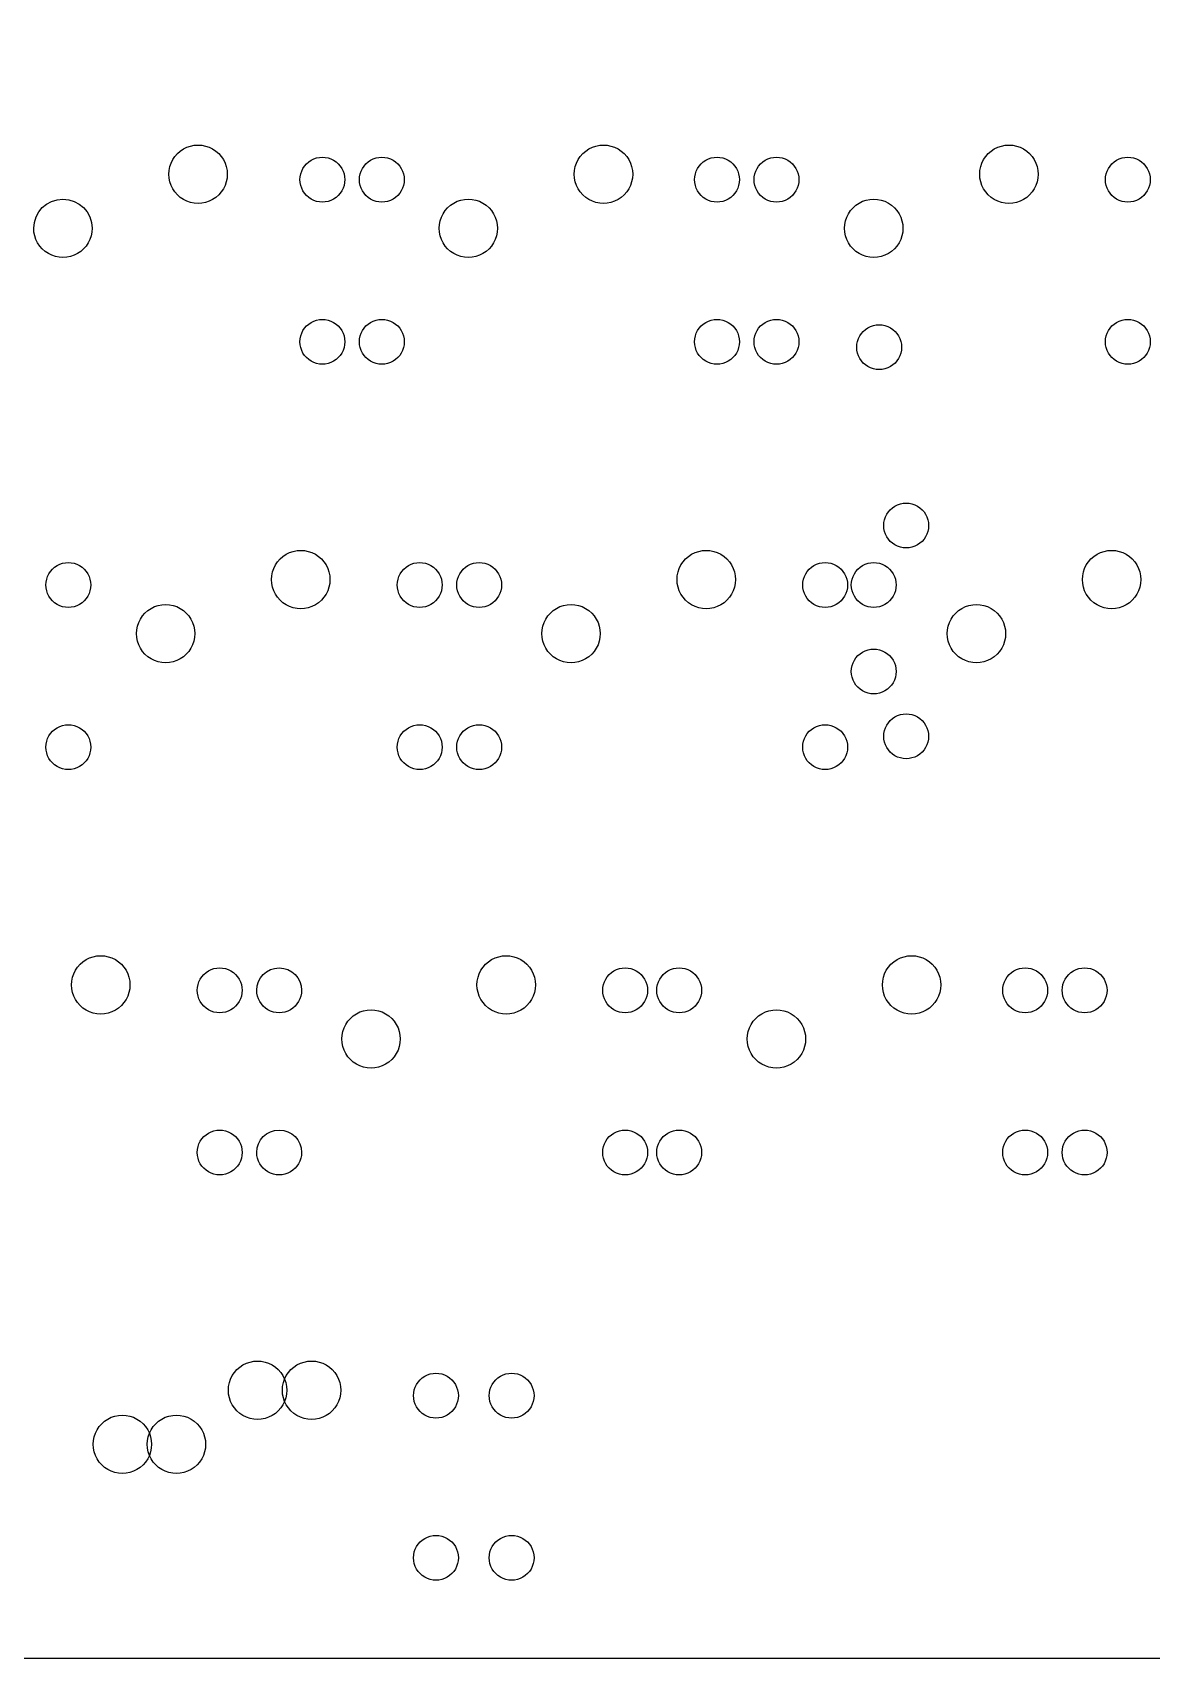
# Model space of a CAD drawing. Extents: x 2867 to 4104, y -2180 to -1756.
# Drawn here: x 3028.5 to 3177.6, y -2179.9 to -1963.3 of the extents above; entities that cross this region are included whole.
import ezdxf

# ---------------------------------------------------------------- set-up
doc = ezdxf.new("R2010")
doc.units = 0
doc.layers.get('0').update_dxf_attribs({"linetype": 'CONTINUOUS'})

msp = doc.modelspace()

# ---------------------------------------------------------------- linework, layer by layer
at = {"color": 7}
for points in [[(2867.184, -1755.8352), (4104.072, -1755.8352), (4104.072, -2179.9152), (2867.184, -2179.9152)], [(3054.456, -1982.1816)], [(3070.116, -1982.9016)], [(3078.036, -1982.9016)], [(3108.456, -1982.1816)], [(3122.676, -1982.9016)], [(3130.596, -1982.9016)], [(3162.456, -1982.1816)], [(3177.396, -1982.9016)], [(3036.456, -1989.3816)], [(3090.456, -1989.3816)], [(3144.456, -1989.3816)], [(3070.116, -2004.5016)], [(3078.036, -2004.5016)], [(3122.676, -2004.5016)], [(3130.596, -2004.5016)], [(3144.276, -2005.2216)], [(3177.396, -2004.5016)], [(3147.876, -2028.9816)], [(3068.136, -2036.1816)], [(3122.136, -2036.1816)], [(3176.136, -2036.1816)], [(3036.276, -2036.9016)], [(3083.076, -2036.9016)], [(3090.996, -2036.9016)], [(3137.076, -2036.9016)], [(3143.556, -2036.9016)], [(3050.136, -2043.3816)], [(3104.136, -2043.3816)], [(3158.136, -2043.3816)], [(3143.556, -2048.4216)], [(3147.876, -2057.0616)], [(3036.276, -2058.5016)], [(3083.076, -2058.5016)], [(3090.996, -2058.5016)], [(3137.076, -2058.5016)], [(3041.496, -2090.1816)], [(3095.496, -2090.1816)], [(3149.496, -2090.1816)], [(3056.436, -2090.9016)], [(3064.356, -2090.9016)], [(3110.436, -2090.9016)], [(3117.636, -2090.9016)], [(3163.716, -2090.9016)], [(3171.636, -2090.9016)], [(3077.496, -2097.3816)], [(3131.496, -2097.3816)], [(3056.436, -2112.5016)], [(3064.356, -2112.5016)], [(3110.436, -2112.5016)], [(3117.636, -2112.5016)], [(3163.716, -2112.5016)], [(3171.636, -2112.5016)], [(3062.376, -2144.1816)], [(3069.576, -2144.1816)], [(3085.236, -2144.9016)], [(3095.316, -2144.9016)], [(3044.376, -2151.3816)], [(3051.576, -2151.3816)], [(3085.236, -2166.5016)], [(3095.316, -2166.5016)]]:
    msp.add_lwpolyline(points, close=True, dxfattribs=at)
for points in [[(3046.68, -1982.1816), (3046.68, -1980.792551), (3047.421049, -1979.509018), (3048.624, -1978.814493)], [(3048.624, -1978.814493), (3049.826951, -1978.119969), (3051.309049, -1978.119969), (3052.512, -1978.814493)], [(3052.512, -1978.814493), (3053.714951, -1979.509018), (3054.456, -1980.792551), (3054.456, -1982.1816)], [(3065.634, -1980.313916), (3066.55849, -1979.780161), (3067.69751, -1979.780161), (3068.622, -1980.313916)], [(3073.554, -1980.313916), (3074.47849, -1979.780161), (3075.61751, -1979.780161), (3076.542, -1980.313916)], [(3100.68, -1982.1816), (3100.68, -1980.792551), (3101.421049, -1979.509018), (3102.624, -1978.814493)], [(3102.624, -1978.814493), (3103.826951, -1978.119969), (3105.309049, -1978.119969), (3106.512, -1978.814493)], [(3106.512, -1978.814493), (3107.714951, -1979.509018), (3108.456, -1980.792551), (3108.456, -1982.1816)], [(3118.194, -1980.313916), (3119.11849, -1979.780161), (3120.25751, -1979.780161), (3121.182, -1980.313916)], [(3126.114, -1980.313916), (3127.03849, -1979.780161), (3128.17751, -1979.780161), (3129.102, -1980.313916)], [(3154.68, -1982.1816), (3154.68, -1980.792551), (3155.421049, -1979.509018), (3156.624, -1978.814493)], [(3156.624, -1978.814493), (3157.826951, -1978.119969), (3159.309049, -1978.119969), (3160.512, -1978.814493)], [(3160.512, -1978.814493), (3161.714951, -1979.509018), (3162.456, -1980.792551), (3162.456, -1982.1816)], [(3172.914, -1980.313916), (3173.83849, -1979.780161), (3174.97751, -1979.780161), (3175.902, -1980.313916)], [(3064.14, -1982.9016), (3064.14, -1981.83409), (3064.70951, -1980.847671), (3065.634, -1980.313916)], [(3068.622, -1980.313916), (3069.54649, -1980.847671), (3070.116, -1981.83409), (3070.116, -1982.9016)], [(3072.06, -1982.9016), (3072.06, -1981.83409), (3072.62951, -1980.847671), (3073.554, -1980.313916)], [(3076.542, -1980.313916), (3077.46649, -1980.847671), (3078.036, -1981.83409), (3078.036, -1982.9016)], [(3116.7, -1982.9016), (3116.7, -1981.83409), (3117.26951, -1980.847671), (3118.194, -1980.313916)], [(3121.182, -1980.313916), (3122.10649, -1980.847671), (3122.676, -1981.83409), (3122.676, -1982.9016)], [(3124.62, -1982.9016), (3124.62, -1981.83409), (3125.18951, -1980.847671), (3126.114, -1980.313916)], [(3129.102, -1980.313916), (3130.02649, -1980.847671), (3130.596, -1981.83409), (3130.596, -1982.9016)], [(3171.42, -1982.9016), (3171.42, -1981.83409), (3171.98951, -1980.847671), (3172.914, -1980.313916)], [(3175.902, -1980.313916), (3176.82649, -1980.847671), (3177.396, -1981.83409), (3177.396, -1982.9016)], [(3048.624, -1985.548707), (3047.421049, -1984.854182), (3046.68, -1983.570649), (3046.68, -1982.1816)], [(3054.456, -1982.1816), (3054.456, -1983.570649), (3053.714951, -1984.854182), (3052.512, -1985.548707)], [(3065.634, -1985.489284), (3064.70951, -1984.955529), (3064.14, -1983.96911), (3064.14, -1982.9016)], [(3070.116, -1982.9016), (3070.116, -1983.96911), (3069.54649, -1984.955529), (3068.622, -1985.489284)], [(3073.554, -1985.489284), (3072.62951, -1984.955529), (3072.06, -1983.96911), (3072.06, -1982.9016)], [(3078.036, -1982.9016), (3078.036, -1983.96911), (3077.46649, -1984.955529), (3076.542, -1985.489284)], [(3102.624, -1985.548707), (3101.421049, -1984.854182), (3100.68, -1983.570649), (3100.68, -1982.1816)], [(3108.456, -1982.1816), (3108.456, -1983.570649), (3107.714951, -1984.854182), (3106.512, -1985.548707)], [(3118.194, -1985.489284), (3117.26951, -1984.955529), (3116.7, -1983.96911), (3116.7, -1982.9016)], [(3122.676, -1982.9016), (3122.676, -1983.96911), (3122.10649, -1984.955529), (3121.182, -1985.489284)], [(3126.114, -1985.489284), (3125.18951, -1984.955529), (3124.62, -1983.96911), (3124.62, -1982.9016)], [(3130.596, -1982.9016), (3130.596, -1983.96911), (3130.02649, -1984.955529), (3129.102, -1985.489284)], [(3156.624, -1985.548707), (3155.421049, -1984.854182), (3154.68, -1983.570649), (3154.68, -1982.1816)], [(3162.456, -1982.1816), (3162.456, -1983.570649), (3161.714951, -1984.854182), (3160.512, -1985.548707)], [(3172.914, -1985.489284), (3171.98951, -1984.955529), (3171.42, -1983.96911), (3171.42, -1982.9016)], [(3177.396, -1982.9016), (3177.396, -1983.96911), (3176.82649, -1984.955529), (3175.902, -1985.489284)], [(3028.68, -1989.3816), (3028.680001, -1987.234317), (3030.420717, -1985.493601), (3032.568, -1985.493601)], [(3032.568, -1985.493601), (3034.715283, -1985.493601), (3036.455999, -1987.234317), (3036.456, -1989.3816)], [(3052.512, -1985.548707), (3051.309049, -1986.243231), (3049.826951, -1986.243231), (3048.624, -1985.548707)], [(3068.622, -1985.489284), (3067.69751, -1986.023039), (3066.55849, -1986.023039), (3065.634, -1985.489284)], [(3076.542, -1985.489284), (3075.61751, -1986.023039), (3074.47849, -1986.023039), (3073.554, -1985.489284)], [(3082.68, -1989.3816), (3082.68, -1987.992551), (3083.421049, -1986.709018), (3084.624, -1986.014493)], [(3084.624, -1986.014493), (3085.826951, -1985.319969), (3087.309049, -1985.319969), (3088.512, -1986.014493)], [(3088.512, -1986.014493), (3089.714951, -1986.709018), (3090.456, -1987.992551), (3090.456, -1989.3816)], [(3106.512, -1985.548707), (3105.309049, -1986.243231), (3103.826951, -1986.243231), (3102.624, -1985.548707)], [(3121.182, -1985.489284), (3120.25751, -1986.023039), (3119.11849, -1986.023039), (3118.194, -1985.489284)], [(3129.102, -1985.489284), (3128.17751, -1986.023039), (3127.03849, -1986.023039), (3126.114, -1985.489284)], [(3136.68, -1989.3816), (3136.68, -1987.992551), (3137.421049, -1986.709018), (3138.624, -1986.014493)], [(3138.624, -1986.014493), (3139.826951, -1985.319969), (3141.309049, -1985.319969), (3142.512, -1986.014493)], [(3142.512, -1986.014493), (3143.714951, -1986.709018), (3144.456, -1987.992551), (3144.456, -1989.3816)], [(3160.512, -1985.548707), (3159.309049, -1986.243231), (3157.826951, -1986.243231), (3156.624, -1985.548707)], [(3175.902, -1985.489284), (3174.97751, -1986.023039), (3173.83849, -1986.023039), (3172.914, -1985.489284)], [(3030.624, -1992.748707), (3029.421049, -1992.054182), (3028.68, -1990.770649), (3028.68, -1989.3816)], [(3036.456, -1989.3816), (3036.456, -1990.770649), (3035.714951, -1992.054182), (3034.512, -1992.748707)], [(3084.624, -1992.748707), (3083.421049, -1992.054182), (3082.68, -1990.770649), (3082.68, -1989.3816)], [(3090.456, -1989.3816), (3090.456, -1990.770649), (3089.714951, -1992.054182), (3088.512, -1992.748707)], [(3138.624, -1992.748707), (3137.421049, -1992.054182), (3136.68, -1990.770649), (3136.68, -1989.3816)], [(3144.456, -1989.3816), (3144.456, -1990.770649), (3143.714951, -1992.054182), (3142.512, -1992.748707)], [(3034.512, -1992.748707), (3033.309049, -1993.443231), (3031.826951, -1993.443231), (3030.624, -1992.748707)], [(3088.512, -1992.748707), (3087.309049, -1993.443231), (3085.826951, -1993.443231), (3084.624, -1992.748707)], [(3142.512, -1992.748707), (3141.309049, -1993.443231), (3139.826951, -1993.443231), (3138.624, -1992.748707)], [(3065.634, -2001.913916), (3066.55849, -2001.380161), (3067.69751, -2001.380161), (3068.622, -2001.913916)], [(3073.554, -2001.913916), (3074.47849, -2001.380161), (3075.61751, -2001.380161), (3076.542, -2001.913916)], [(3118.194, -2001.913916), (3119.11849, -2001.380161), (3120.25751, -2001.380161), (3121.182, -2001.913916)], [(3126.114, -2001.913916), (3127.03849, -2001.380161), (3128.17751, -2001.380161), (3129.102, -2001.913916)], [(3172.914, -2001.913916), (3173.83849, -2001.380161), (3174.97751, -2001.380161), (3175.902, -2001.913916)], [(3064.14, -2004.5016), (3064.14, -2003.43409), (3064.70951, -2002.447671), (3065.634, -2001.913916)], [(3068.622, -2001.913916), (3069.54649, -2002.447671), (3070.116, -2003.43409), (3070.116, -2004.5016)], [(3072.06, -2004.5016), (3072.06, -2003.43409), (3072.62951, -2002.447671), (3073.554, -2001.913916)], [(3076.542, -2001.913916), (3077.46649, -2002.447671), (3078.036, -2003.43409), (3078.036, -2004.5016)], [(3116.7, -2004.5016), (3116.7, -2003.43409), (3117.26951, -2002.447671), (3118.194, -2001.913916)], [(3121.182, -2001.913916), (3122.10649, -2002.447671), (3122.676, -2003.43409), (3122.676, -2004.5016)], [(3124.62, -2004.5016), (3124.62, -2003.43409), (3125.18951, -2002.447671), (3126.114, -2001.913916)], [(3129.102, -2001.913916), (3130.02649, -2002.447671), (3130.596, -2003.43409), (3130.596, -2004.5016)], [(3138.3, -2005.2216), (3138.3, -2004.15409), (3138.86951, -2003.167671), (3139.794, -2002.633916)], [(3139.794, -2002.633916), (3140.71849, -2002.100161), (3141.85751, -2002.100161), (3142.782, -2002.633916)], [(3142.782, -2002.633916), (3143.70649, -2003.167671), (3144.276, -2004.15409), (3144.276, -2005.2216)], [(3171.42, -2004.5016), (3171.42, -2003.43409), (3171.98951, -2002.447671), (3172.914, -2001.913916)], [(3175.902, -2001.913916), (3176.82649, -2002.447671), (3177.396, -2003.43409), (3177.396, -2004.5016)], [(3065.634, -2007.089284), (3064.70951, -2006.555529), (3064.14, -2005.56911), (3064.14, -2004.5016)], [(3070.116, -2004.5016), (3070.116, -2005.56911), (3069.54649, -2006.555529), (3068.622, -2007.089284)], [(3073.554, -2007.089284), (3072.62951, -2006.555529), (3072.06, -2005.56911), (3072.06, -2004.5016)], [(3078.036, -2004.5016), (3078.036, -2005.56911), (3077.46649, -2006.555529), (3076.542, -2007.089284)], [(3118.194, -2007.089284), (3117.26951, -2006.555529), (3116.7, -2005.56911), (3116.7, -2004.5016)], [(3122.676, -2004.5016), (3122.676, -2005.56911), (3122.10649, -2006.555529), (3121.182, -2007.089284)], [(3126.114, -2007.089284), (3125.18951, -2006.555529), (3124.62, -2005.56911), (3124.62, -2004.5016)], [(3130.596, -2004.5016), (3130.596, -2005.56911), (3130.02649, -2006.555529), (3129.102, -2007.089284)], [(3139.794, -2007.809284), (3138.86951, -2007.275529), (3138.3, -2006.28911), (3138.3, -2005.2216)], [(3144.276, -2005.2216), (3144.276, -2006.28911), (3143.70649, -2007.275529), (3142.782, -2007.809284)], [(3172.914, -2007.089284), (3171.98951, -2006.555529), (3171.42, -2005.56911), (3171.42, -2004.5016)], [(3177.396, -2004.5016), (3177.396, -2005.56911), (3176.82649, -2006.555529), (3175.902, -2007.089284)], [(3068.622, -2007.089284), (3067.69751, -2007.623039), (3066.55849, -2007.623039), (3065.634, -2007.089284)], [(3076.542, -2007.089284), (3075.61751, -2007.623039), (3074.47849, -2007.623039), (3073.554, -2007.089284)], [(3121.182, -2007.089284), (3120.25751, -2007.623039), (3119.11849, -2007.623039), (3118.194, -2007.089284)], [(3129.102, -2007.089284), (3128.17751, -2007.623039), (3127.03849, -2007.623039), (3126.114, -2007.089284)], [(3142.782, -2007.809284), (3141.85751, -2008.343039), (3140.71849, -2008.343039), (3139.794, -2007.809284)], [(3175.902, -2007.089284), (3174.97751, -2007.623039), (3173.83849, -2007.623039), (3172.914, -2007.089284)], [(3141.9, -2028.9816), (3141.9, -2027.91409), (3142.46951, -2026.927671), (3143.394, -2026.393916)], [(3143.394, -2026.393916), (3144.31849, -2025.860161), (3145.45751, -2025.860161), (3146.382, -2026.393916)], [(3146.382, -2026.393916), (3147.30649, -2026.927671), (3147.876, -2027.91409), (3147.876, -2028.9816)], [(3143.394, -2031.569284), (3142.46951, -2031.035529), (3141.9, -2030.04911), (3141.9, -2028.9816)], [(3147.876, -2028.9816), (3147.876, -2030.04911), (3147.30649, -2031.035529), (3146.382, -2031.569284)], [(3146.382, -2031.569284), (3145.45751, -2032.103039), (3144.31849, -2032.103039), (3143.394, -2031.569284)], [(3031.794, -2034.313916), (3032.71849, -2033.780161), (3033.85751, -2033.780161), (3034.782, -2034.313916)], [(3060.36, -2036.1816), (3060.36, -2034.792551), (3061.101049, -2033.509018), (3062.304, -2032.814493)], [(3062.304, -2032.814493), (3063.506951, -2032.119969), (3064.989049, -2032.119969), (3066.192, -2032.814493)], [(3066.192, -2032.814493), (3067.394951, -2033.509018), (3068.136, -2034.792551), (3068.136, -2036.1816)], [(3078.594, -2034.313916), (3079.51849, -2033.780161), (3080.65751, -2033.780161), (3081.582, -2034.313916)], [(3086.514, -2034.313916), (3087.43849, -2033.780161), (3088.57751, -2033.780161), (3089.502, -2034.313916)], [(3114.36, -2036.1816), (3114.36, -2034.792551), (3115.101049, -2033.509018), (3116.304, -2032.814493)], [(3116.304, -2032.814493), (3117.506951, -2032.119969), (3118.989049, -2032.119969), (3120.192, -2032.814493)], [(3120.192, -2032.814493), (3121.394951, -2033.509018), (3122.136, -2034.792551), (3122.136, -2036.1816)], [(3132.594, -2034.313916), (3133.51849, -2033.780161), (3134.65751, -2033.780161), (3135.582, -2034.313916)], [(3139.074, -2034.313916), (3139.99849, -2033.780161), (3141.13751, -2033.780161), (3142.062, -2034.313916)], [(3168.36, -2036.1816), (3168.36, -2034.792551), (3169.101049, -2033.509018), (3170.304, -2032.814493)], [(3170.304, -2032.814493), (3171.506951, -2032.119969), (3172.989049, -2032.119969), (3174.192, -2032.814493)], [(3174.192, -2032.814493), (3175.394951, -2033.509018), (3176.136, -2034.792551), (3176.136, -2036.1816)], [(3030.3, -2036.9016), (3030.3, -2035.83409), (3030.86951, -2034.847671), (3031.794, -2034.313916)], [(3034.782, -2034.313916), (3035.70649, -2034.847671), (3036.276, -2035.83409), (3036.276, -2036.9016)], [(3062.304, -2039.548707), (3061.101049, -2038.854182), (3060.36, -2037.570649), (3060.36, -2036.1816)], [(3068.136, -2036.1816), (3068.136, -2037.570649), (3067.394951, -2038.854182), (3066.192, -2039.548707)], [(3077.1, -2036.9016), (3077.1, -2035.83409), (3077.66951, -2034.847671), (3078.594, -2034.313916)], [(3081.582, -2034.313916), (3082.50649, -2034.847671), (3083.076, -2035.83409), (3083.076, -2036.9016)], [(3085.02, -2036.9016), (3085.02, -2035.83409), (3085.58951, -2034.847671), (3086.514, -2034.313916)], [(3089.502, -2034.313916), (3090.42649, -2034.847671), (3090.996, -2035.83409), (3090.996, -2036.9016)], [(3116.304, -2039.548707), (3115.101049, -2038.854182), (3114.36, -2037.570649), (3114.36, -2036.1816)], [(3122.136, -2036.1816), (3122.136, -2037.570649), (3121.394951, -2038.854182), (3120.192, -2039.548707)], [(3131.1, -2036.9016), (3131.1, -2035.83409), (3131.66951, -2034.847671), (3132.594, -2034.313916)], [(3135.582, -2034.313916), (3136.50649, -2034.847671), (3137.076, -2035.83409), (3137.076, -2036.9016)], [(3137.58, -2036.9016), (3137.58, -2035.83409), (3138.14951, -2034.847671), (3139.074, -2034.313916)], [(3142.062, -2034.313916), (3142.98649, -2034.847671), (3143.556, -2035.83409), (3143.556, -2036.9016)], [(3170.304, -2039.548707), (3169.101049, -2038.854182), (3168.36, -2037.570649), (3168.36, -2036.1816)], [(3176.136, -2036.1816), (3176.136, -2037.570649), (3175.394951, -2038.854182), (3174.192, -2039.548707)], [(3031.794, -2039.489284), (3030.86951, -2038.955529), (3030.3, -2037.96911), (3030.3, -2036.9016)], [(3036.276, -2036.9016), (3036.276, -2037.96911), (3035.70649, -2038.955529), (3034.782, -2039.489284)], [(3078.594, -2039.489284), (3077.66951, -2038.955529), (3077.1, -2037.96911), (3077.1, -2036.9016)], [(3083.076, -2036.9016), (3083.076, -2037.96911), (3082.50649, -2038.955529), (3081.582, -2039.489284)], [(3086.514, -2039.489284), (3085.58951, -2038.955529), (3085.02, -2037.96911), (3085.02, -2036.9016)], [(3090.996, -2036.9016), (3090.996, -2037.96911), (3090.42649, -2038.955529), (3089.502, -2039.489284)], [(3132.594, -2039.489284), (3131.66951, -2038.955529), (3131.1, -2037.96911), (3131.1, -2036.9016)], [(3137.076, -2036.9016), (3137.076, -2037.96911), (3136.50649, -2038.955529), (3135.582, -2039.489284)], [(3139.074, -2039.489284), (3138.14951, -2038.955529), (3137.58, -2037.96911), (3137.58, -2036.9016)], [(3143.556, -2036.9016), (3143.556, -2037.96911), (3142.98649, -2038.955529), (3142.062, -2039.489284)], [(3034.782, -2039.489284), (3033.85751, -2040.023039), (3032.71849, -2040.023039), (3031.794, -2039.489284)], [(3042.36, -2043.3816), (3042.36, -2041.992551), (3043.101049, -2040.709018), (3044.304, -2040.014493)], [(3044.304, -2040.014493), (3045.506951, -2039.319969), (3046.989049, -2039.319969), (3048.192, -2040.014493)], [(3048.192, -2040.014493), (3049.394951, -2040.709018), (3050.136, -2041.992551), (3050.136, -2043.3816)], [(3066.192, -2039.548707), (3064.989049, -2040.243231), (3063.506951, -2040.243231), (3062.304, -2039.548707)], [(3081.582, -2039.489284), (3080.65751, -2040.023039), (3079.51849, -2040.023039), (3078.594, -2039.489284)], [(3089.502, -2039.489284), (3088.57751, -2040.023039), (3087.43849, -2040.023039), (3086.514, -2039.489284)], [(3096.36, -2043.3816), (3096.36, -2041.992551), (3097.101049, -2040.709018), (3098.304, -2040.014493)], [(3098.304, -2040.014493), (3099.506951, -2039.319969), (3100.989049, -2039.319969), (3102.192, -2040.014493)], [(3102.192, -2040.014493), (3103.394951, -2040.709018), (3104.136, -2041.992551), (3104.136, -2043.3816)], [(3120.192, -2039.548707), (3118.989049, -2040.243231), (3117.506951, -2040.243231), (3116.304, -2039.548707)], [(3135.582, -2039.489284), (3134.65751, -2040.023039), (3133.51849, -2040.023039), (3132.594, -2039.489284)], [(3142.062, -2039.489284), (3141.13751, -2040.023039), (3139.99849, -2040.023039), (3139.074, -2039.489284)], [(3150.36, -2043.3816), (3150.36, -2041.992551), (3151.101049, -2040.709018), (3152.304, -2040.014493)], [(3152.304, -2040.014493), (3153.506951, -2039.319969), (3154.989049, -2039.319969), (3156.192, -2040.014493)], [(3156.192, -2040.014493), (3157.394951, -2040.709018), (3158.136, -2041.992551), (3158.136, -2043.3816)], [(3174.192, -2039.548707), (3172.989049, -2040.243231), (3171.506951, -2040.243231), (3170.304, -2039.548707)], [(3044.304, -2046.748707), (3043.101049, -2046.054182), (3042.36, -2044.770649), (3042.36, -2043.3816)], [(3050.136, -2043.3816), (3050.136, -2044.770649), (3049.394951, -2046.054182), (3048.192, -2046.748707)], [(3098.304, -2046.748707), (3097.101049, -2046.054182), (3096.36, -2044.770649), (3096.36, -2043.3816)], [(3104.136, -2043.3816), (3104.136, -2044.770649), (3103.394951, -2046.054182), (3102.192, -2046.748707)], [(3152.304, -2046.748707), (3151.101049, -2046.054182), (3150.36, -2044.770649), (3150.36, -2043.3816)], [(3158.136, -2043.3816), (3158.136, -2044.770649), (3157.394951, -2046.054182), (3156.192, -2046.748707)], [(3048.192, -2046.748707), (3046.989049, -2047.443231), (3045.506951, -2047.443231), (3044.304, -2046.748707)], [(3102.192, -2046.748707), (3100.989049, -2047.443231), (3099.506951, -2047.443231), (3098.304, -2046.748707)], [(3137.58, -2048.4216), (3137.58, -2047.35409), (3138.14951, -2046.367671), (3139.074, -2045.833916)], [(3139.074, -2045.833916), (3139.99849, -2045.300161), (3141.13751, -2045.300161), (3142.062, -2045.833916)], [(3142.062, -2045.833916), (3142.98649, -2046.367671), (3143.556, -2047.35409), (3143.556, -2048.4216)], [(3156.192, -2046.748707), (3154.989049, -2047.443231), (3153.506951, -2047.443231), (3152.304, -2046.748707)], [(3139.074, -2051.009284), (3138.14951, -2050.475529), (3137.58, -2049.48911), (3137.58, -2048.4216)], [(3143.556, -2048.4216), (3143.556, -2049.48911), (3142.98649, -2050.475529), (3142.062, -2051.009284)], [(3142.062, -2051.009284), (3141.13751, -2051.543039), (3139.99849, -2051.543039), (3139.074, -2051.009284)], [(3031.794, -2055.913916), (3032.71849, -2055.380161), (3033.85751, -2055.380161), (3034.782, -2055.913916)], [(3078.594, -2055.913916), (3079.51849, -2055.380161), (3080.65751, -2055.380161), (3081.582, -2055.913916)], [(3086.514, -2055.913916), (3087.43849, -2055.380161), (3088.57751, -2055.380161), (3089.502, -2055.913916)], [(3132.594, -2055.913916), (3133.51849, -2055.380161), (3134.65751, -2055.380161), (3135.582, -2055.913916)], [(3141.9, -2057.0616), (3141.9, -2055.99409), (3142.46951, -2055.007671), (3143.394, -2054.473916)], [(3143.394, -2054.473916), (3144.31849, -2053.940161), (3145.45751, -2053.940161), (3146.382, -2054.473916)], [(3146.382, -2054.473916), (3147.30649, -2055.007671), (3147.876, -2055.99409), (3147.876, -2057.0616)], [(3030.3, -2058.5016), (3030.3, -2057.43409), (3030.86951, -2056.447671), (3031.794, -2055.913916)], [(3034.782, -2055.913916), (3035.70649, -2056.447671), (3036.276, -2057.43409), (3036.276, -2058.5016)], [(3077.1, -2058.5016), (3077.1, -2057.43409), (3077.66951, -2056.447671), (3078.594, -2055.913916)], [(3081.582, -2055.913916), (3082.50649, -2056.447671), (3083.076, -2057.43409), (3083.076, -2058.5016)], [(3085.02, -2058.5016), (3085.02, -2057.43409), (3085.58951, -2056.447671), (3086.514, -2055.913916)], [(3089.502, -2055.913916), (3090.42649, -2056.447671), (3090.996, -2057.43409), (3090.996, -2058.5016)], [(3131.1, -2058.5016), (3131.1, -2057.43409), (3131.66951, -2056.447671), (3132.594, -2055.913916)], [(3135.582, -2055.913916), (3136.50649, -2056.447671), (3137.076, -2057.43409), (3137.076, -2058.5016)], [(3143.394, -2059.649284), (3142.46951, -2059.115529), (3141.9, -2058.12911), (3141.9, -2057.0616)], [(3147.876, -2057.0616), (3147.876, -2058.12911), (3147.30649, -2059.115529), (3146.382, -2059.649284)], [(3031.794, -2061.089284), (3030.86951, -2060.555529), (3030.3, -2059.56911), (3030.3, -2058.5016)], [(3036.276, -2058.5016), (3036.276, -2059.56911), (3035.70649, -2060.555529), (3034.782, -2061.089284)], [(3078.594, -2061.089284), (3077.66951, -2060.555529), (3077.1, -2059.56911), (3077.1, -2058.5016)], [(3083.076, -2058.5016), (3083.076, -2059.56911), (3082.50649, -2060.555529), (3081.582, -2061.089284)], [(3086.514, -2061.089284), (3085.58951, -2060.555529), (3085.02, -2059.56911), (3085.02, -2058.5016)], [(3090.996, -2058.5016), (3090.996, -2059.56911), (3090.42649, -2060.555529), (3089.502, -2061.089284)], [(3132.594, -2061.089284), (3131.66951, -2060.555529), (3131.1, -2059.56911), (3131.1, -2058.5016)], [(3137.076, -2058.5016), (3137.076, -2059.56911), (3136.50649, -2060.555529), (3135.582, -2061.089284)], [(3146.382, -2059.649284), (3145.45751, -2060.183039), (3144.31849, -2060.183039), (3143.394, -2059.649284)], [(3034.782, -2061.089284), (3033.85751, -2061.623039), (3032.71849, -2061.623039), (3031.794, -2061.089284)], [(3081.582, -2061.089284), (3080.65751, -2061.623039), (3079.51849, -2061.623039), (3078.594, -2061.089284)], [(3089.502, -2061.089284), (3088.57751, -2061.623039), (3087.43849, -2061.623039), (3086.514, -2061.089284)], [(3135.582, -2061.089284), (3134.65751, -2061.623039), (3133.51849, -2061.623039), (3132.594, -2061.089284)], [(3033.72, -2090.1816), (3033.72, -2088.792551), (3034.461049, -2087.509018), (3035.664, -2086.814493)], [(3035.664, -2086.814493), (3036.866951, -2086.119969), (3038.349049, -2086.119969), (3039.552, -2086.814493)], [(3039.552, -2086.814493), (3040.754951, -2087.509018), (3041.496, -2088.792551), (3041.496, -2090.1816)], [(3051.954, -2088.313916), (3052.87849, -2087.780161), (3054.01751, -2087.780161), (3054.942, -2088.313916)], [(3058.38, -2090.9016), (3058.380001, -2089.251374), (3059.717774, -2087.913601), (3061.368, -2087.913601)], [(3061.368, -2087.913601), (3063.018226, -2087.913601), (3064.356, -2089.251374), (3064.356, -2090.9016)], [(3087.72, -2090.1816), (3087.72, -2088.792551), (3088.461049, -2087.509018), (3089.664, -2086.814493)], [(3089.664, -2086.814493), (3090.866951, -2086.119969), (3092.349049, -2086.119969), (3093.552, -2086.814493)], [(3093.552, -2086.814493), (3094.754951, -2087.509018), (3095.496, -2088.792551), (3095.496, -2090.1816)], [(3105.954, -2088.313916), (3106.87849, -2087.780161), (3108.01751, -2087.780161), (3108.942, -2088.313916)], [(3113.154, -2088.313916), (3114.07849, -2087.780161), (3115.21751, -2087.780161), (3116.142, -2088.313916)], [(3141.72, -2090.1816), (3141.72, -2088.792551), (3142.461049, -2087.509018), (3143.664, -2086.814493)], [(3143.664, -2086.814493), (3144.866951, -2086.119969), (3146.349049, -2086.119969), (3147.552, -2086.814493)], [(3147.552, -2086.814493), (3148.754951, -2087.509018), (3149.496, -2088.792551), (3149.496, -2090.1816)], [(3159.234, -2088.313916), (3160.15849, -2087.780161), (3161.29751, -2087.780161), (3162.222, -2088.313916)], [(3167.154, -2088.313916), (3168.07849, -2087.780161), (3169.21751, -2087.780161), (3170.142, -2088.313916)], [(3035.664, -2093.548707), (3034.461049, -2092.854182), (3033.72, -2091.570649), (3033.72, -2090.1816)], [(3041.496, -2090.1816), (3041.496, -2091.570649), (3040.754951, -2092.854182), (3039.552, -2093.548707)], [(3050.46, -2090.9016), (3050.46, -2089.83409), (3051.02951, -2088.847671), (3051.954, -2088.313916)], [(3054.942, -2088.313916), (3055.86649, -2088.847671), (3056.436, -2089.83409), (3056.436, -2090.9016)], [(3089.664, -2093.548707), (3088.461049, -2092.854182), (3087.72, -2091.570649), (3087.72, -2090.1816)], [(3095.496, -2090.1816), (3095.496, -2091.570649), (3094.754951, -2092.854182), (3093.552, -2093.548707)], [(3104.46, -2090.9016), (3104.46, -2089.83409), (3105.02951, -2088.847671), (3105.954, -2088.313916)], [(3108.942, -2088.313916), (3109.86649, -2088.847671), (3110.436, -2089.83409), (3110.436, -2090.9016)], [(3111.66, -2090.9016), (3111.66, -2089.83409), (3112.22951, -2088.847671), (3113.154, -2088.313916)], [(3116.142, -2088.313916), (3117.06649, -2088.847671), (3117.636, -2089.83409), (3117.636, -2090.9016)], [(3143.664, -2093.548707), (3142.461049, -2092.854182), (3141.72, -2091.570649), (3141.72, -2090.1816)], [(3149.496, -2090.1816), (3149.496, -2091.570649), (3148.754951, -2092.854182), (3147.552, -2093.548707)], [(3157.74, -2090.9016), (3157.74, -2089.83409), (3158.30951, -2088.847671), (3159.234, -2088.313916)], [(3162.222, -2088.313916), (3163.14649, -2088.847671), (3163.716, -2089.83409), (3163.716, -2090.9016)], [(3165.66, -2090.9016), (3165.66, -2089.83409), (3166.22951, -2088.847671), (3167.154, -2088.313916)], [(3170.142, -2088.313916), (3171.06649, -2088.847671), (3171.636, -2089.83409), (3171.636, -2090.9016)], [(3051.954, -2093.489284), (3051.02951, -2092.955529), (3050.46, -2091.96911), (3050.46, -2090.9016)], [(3056.436, -2090.9016), (3056.436, -2091.96911), (3055.86649, -2092.955529), (3054.942, -2093.489284)], [(3059.874, -2093.489284), (3058.94951, -2092.955529), (3058.38, -2091.96911), (3058.38, -2090.9016)], [(3064.356, -2090.9016), (3064.356, -2091.96911), (3063.78649, -2092.955529), (3062.862, -2093.489284)], [(3105.954, -2093.489284), (3105.02951, -2092.955529), (3104.46, -2091.96911), (3104.46, -2090.9016)], [(3110.436, -2090.9016), (3110.436, -2091.96911), (3109.86649, -2092.955529), (3108.942, -2093.489284)], [(3113.154, -2093.489284), (3112.22951, -2092.955529), (3111.66, -2091.96911), (3111.66, -2090.9016)], [(3117.636, -2090.9016), (3117.636, -2091.96911), (3117.06649, -2092.955529), (3116.142, -2093.489284)], [(3159.234, -2093.489284), (3158.30951, -2092.955529), (3157.74, -2091.96911), (3157.74, -2090.9016)], [(3163.716, -2090.9016), (3163.716, -2091.96911), (3163.14649, -2092.955529), (3162.222, -2093.489284)], [(3167.154, -2093.489284), (3166.22951, -2092.955529), (3165.66, -2091.96911), (3165.66, -2090.9016)], [(3171.636, -2090.9016), (3171.636, -2091.96911), (3171.06649, -2092.955529), (3170.142, -2093.489284)], [(3039.552, -2093.548707), (3038.349049, -2094.243231), (3036.866951, -2094.243231), (3035.664, -2093.548707)], [(3054.942, -2093.489284), (3054.01751, -2094.023039), (3052.87849, -2094.023039), (3051.954, -2093.489284)], [(3062.862, -2093.489284), (3061.93751, -2094.023039), (3060.79849, -2094.023039), (3059.874, -2093.489284)], [(3069.72, -2097.3816), (3069.72, -2095.992551), (3070.461049, -2094.709018), (3071.664, -2094.014493)], [(3071.664, -2094.014493), (3072.866951, -2093.319969), (3074.349049, -2093.319969), (3075.552, -2094.014493)], [(3075.552, -2094.014493), (3076.754951, -2094.709018), (3077.496, -2095.992551), (3077.496, -2097.3816)], [(3093.552, -2093.548707), (3092.349049, -2094.243231), (3090.866951, -2094.243231), (3089.664, -2093.548707)], [(3108.942, -2093.489284), (3108.01751, -2094.023039), (3106.87849, -2094.023039), (3105.954, -2093.489284)], [(3116.142, -2093.489284), (3115.21751, -2094.023039), (3114.07849, -2094.023039), (3113.154, -2093.489284)], [(3123.72, -2097.3816), (3123.72, -2095.992551), (3124.461049, -2094.709018), (3125.664, -2094.014493)], [(3125.664, -2094.014493), (3126.866951, -2093.319969), (3128.349049, -2093.319969), (3129.552, -2094.014493)], [(3129.552, -2094.014493), (3130.754951, -2094.709018), (3131.496, -2095.992551), (3131.496, -2097.3816)], [(3147.552, -2093.548707), (3146.349049, -2094.243231), (3144.866951, -2094.243231), (3143.664, -2093.548707)], [(3162.222, -2093.489284), (3161.29751, -2094.023039), (3160.15849, -2094.023039), (3159.234, -2093.489284)], [(3170.142, -2093.489284), (3169.21751, -2094.023039), (3168.07849, -2094.023039), (3167.154, -2093.489284)], [(3071.664, -2100.748707), (3070.461049, -2100.054182), (3069.72, -2098.770649), (3069.72, -2097.3816)], [(3077.496, -2097.3816), (3077.496, -2098.770649), (3076.754951, -2100.054182), (3075.552, -2100.748707)], [(3125.664, -2100.748707), (3124.461049, -2100.054182), (3123.72, -2098.770649), (3123.72, -2097.3816)], [(3131.496, -2097.3816), (3131.496, -2098.770649), (3130.754951, -2100.054182), (3129.552, -2100.748707)], [(3075.552, -2100.748707), (3074.349049, -2101.443231), (3072.866951, -2101.443231), (3071.664, -2100.748707)], [(3129.552, -2100.748707), (3128.349049, -2101.443231), (3126.866951, -2101.443231), (3125.664, -2100.748707)], [(3051.954, -2109.913916), (3052.87849, -2109.380161), (3054.01751, -2109.380161), (3054.942, -2109.913916)], [(3058.38, -2112.5016), (3058.380001, -2110.851374), (3059.717774, -2109.513601), (3061.368, -2109.513601)], [(3061.368, -2109.513601), (3063.018226, -2109.513601), (3064.356, -2110.851374), (3064.356, -2112.5016)], [(3105.954, -2109.913916), (3106.87849, -2109.380161), (3108.01751, -2109.380161), (3108.942, -2109.913916)], [(3113.154, -2109.913916), (3114.07849, -2109.380161), (3115.21751, -2109.380161), (3116.142, -2109.913916)], [(3159.234, -2109.913916), (3160.15849, -2109.380161), (3161.29751, -2109.380161), (3162.222, -2109.913916)], [(3167.154, -2109.913916), (3168.07849, -2109.380161), (3169.21751, -2109.380161), (3170.142, -2109.913916)], [(3050.46, -2112.5016), (3050.46, -2111.43409), (3051.02951, -2110.447671), (3051.954, -2109.913916)], [(3054.942, -2109.913916), (3055.86649, -2110.447671), (3056.436, -2111.43409), (3056.436, -2112.5016)], [(3104.46, -2112.5016), (3104.46, -2111.43409), (3105.02951, -2110.447671), (3105.954, -2109.913916)], [(3108.942, -2109.913916), (3109.86649, -2110.447671), (3110.436, -2111.43409), (3110.436, -2112.5016)], [(3111.66, -2112.5016), (3111.66, -2111.43409), (3112.22951, -2110.447671), (3113.154, -2109.913916)], [(3116.142, -2109.913916), (3117.06649, -2110.447671), (3117.636, -2111.43409), (3117.636, -2112.5016)], [(3157.74, -2112.5016), (3157.74, -2111.43409), (3158.30951, -2110.447671), (3159.234, -2109.913916)], [(3162.222, -2109.913916), (3163.14649, -2110.447671), (3163.716, -2111.43409), (3163.716, -2112.5016)], [(3165.66, -2112.5016), (3165.66, -2111.43409), (3166.22951, -2110.447671), (3167.154, -2109.913916)], [(3170.142, -2109.913916), (3171.06649, -2110.447671), (3171.636, -2111.43409), (3171.636, -2112.5016)], [(3051.954, -2115.089284), (3051.02951, -2114.555529), (3050.46, -2113.56911), (3050.46, -2112.5016)], [(3056.436, -2112.5016), (3056.436, -2113.56911), (3055.86649, -2114.555529), (3054.942, -2115.089284)], [(3059.874, -2115.089284), (3058.94951, -2114.555529), (3058.38, -2113.56911), (3058.38, -2112.5016)], [(3064.356, -2112.5016), (3064.356, -2113.56911), (3063.78649, -2114.555529), (3062.862, -2115.089284)], [(3105.954, -2115.089284), (3105.02951, -2114.555529), (3104.46, -2113.56911), (3104.46, -2112.5016)], [(3110.436, -2112.5016), (3110.436, -2113.56911), (3109.86649, -2114.555529), (3108.942, -2115.089284)], [(3113.154, -2115.089284), (3112.22951, -2114.555529), (3111.66, -2113.56911), (3111.66, -2112.5016)], [(3117.636, -2112.5016), (3117.636, -2113.56911), (3117.06649, -2114.555529), (3116.142, -2115.089284)], [(3159.234, -2115.089284), (3158.30951, -2114.555529), (3157.74, -2113.56911), (3157.74, -2112.5016)], [(3163.716, -2112.5016), (3163.716, -2113.56911), (3163.14649, -2114.555529), (3162.222, -2115.089284)], [(3167.154, -2115.089284), (3166.22951, -2114.555529), (3165.66, -2113.56911), (3165.66, -2112.5016)], [(3171.636, -2112.5016), (3171.636, -2113.56911), (3171.06649, -2114.555529), (3170.142, -2115.089284)], [(3054.942, -2115.089284), (3054.01751, -2115.623039), (3052.87849, -2115.623039), (3051.954, -2115.089284)], [(3062.862, -2115.089284), (3061.93751, -2115.623039), (3060.79849, -2115.623039), (3059.874, -2115.089284)], [(3108.942, -2115.089284), (3108.01751, -2115.623039), (3106.87849, -2115.623039), (3105.954, -2115.089284)], [(3116.142, -2115.089284), (3115.21751, -2115.623039), (3114.07849, -2115.623039), (3113.154, -2115.089284)], [(3162.222, -2115.089284), (3161.29751, -2115.623039), (3160.15849, -2115.623039), (3159.234, -2115.089284)], [(3170.142, -2115.089284), (3169.21751, -2115.623039), (3168.07849, -2115.623039), (3167.154, -2115.089284)], [(3056.544, -2140.814493), (3057.746951, -2140.119969), (3059.229049, -2140.119969), (3060.432, -2140.814493)], [(3063.744, -2140.814493), (3064.946951, -2140.119969), (3066.429049, -2140.119969), (3067.632, -2140.814493)], [(3054.6, -2144.1816), (3054.6, -2142.792551), (3055.341049, -2141.509018), (3056.544, -2140.814493)], [(3060.432, -2140.814493), (3061.634951, -2141.509018), (3062.376, -2142.792551), (3062.376, -2144.1816)], [(3061.8, -2144.1816), (3061.8, -2142.792551), (3062.541049, -2141.509018), (3063.744, -2140.814493)], [(3067.632, -2140.814493), (3068.834951, -2141.509018), (3069.576, -2142.792551), (3069.576, -2144.1816)], [(3079.26, -2144.9016), (3079.26, -2143.83409), (3079.82951, -2142.847671), (3080.754, -2142.313916)], [(3080.754, -2142.313916), (3081.67849, -2141.780161), (3082.81751, -2141.780161), (3083.742, -2142.313916)], [(3083.742, -2142.313916), (3084.66649, -2142.847671), (3085.236, -2143.83409), (3085.236, -2144.9016)], [(3089.34, -2144.9016), (3089.34, -2143.83409), (3089.90951, -2142.847671), (3090.834, -2142.313916)], [(3090.834, -2142.313916), (3091.75849, -2141.780161), (3092.89751, -2141.780161), (3093.822, -2142.313916)], [(3093.822, -2142.313916), (3094.74649, -2142.847671), (3095.316, -2143.83409), (3095.316, -2144.9016)], [(3056.544, -2147.548707), (3055.341049, -2146.854182), (3054.6, -2145.570649), (3054.6, -2144.1816)], [(3062.376, -2144.1816), (3062.376, -2145.570649), (3061.634951, -2146.854182), (3060.432, -2147.548707)], [(3063.744, -2147.548707), (3062.541049, -2146.854182), (3061.8, -2145.570649), (3061.8, -2144.1816)], [(3069.576, -2144.1816), (3069.576, -2145.570649), (3068.834951, -2146.854182), (3067.632, -2147.548707)], [(3080.754, -2147.489284), (3079.82951, -2146.955529), (3079.26, -2145.96911), (3079.26, -2144.9016)], [(3085.236, -2144.9016), (3085.236, -2145.96911), (3084.66649, -2146.955529), (3083.742, -2147.489284)], [(3090.834, -2147.489284), (3089.90951, -2146.955529), (3089.34, -2145.96911), (3089.34, -2144.9016)], [(3095.316, -2144.9016), (3095.316, -2145.96911), (3094.74649, -2146.955529), (3093.822, -2147.489284)], [(3036.6, -2151.3816), (3036.6, -2149.992551), (3037.341049, -2148.709018), (3038.544, -2148.014493)], [(3038.544, -2148.014493), (3039.746951, -2147.319969), (3041.229049, -2147.319969), (3042.432, -2148.014493)], [(3042.432, -2148.014493), (3043.634951, -2148.709018), (3044.376, -2149.992551), (3044.376, -2151.3816)], [(3043.8, -2151.3816), (3043.8, -2149.992551), (3044.541049, -2148.709018), (3045.744, -2148.014493)], [(3045.744, -2148.014493), (3046.946951, -2147.319969), (3048.429049, -2147.319969), (3049.632, -2148.014493)], [(3049.632, -2148.014493), (3050.834951, -2148.709018), (3051.576, -2149.992551), (3051.576, -2151.3816)], [(3060.432, -2147.548707), (3059.229049, -2148.243231), (3057.746951, -2148.243231), (3056.544, -2147.548707)], [(3067.632, -2147.548707), (3066.429049, -2148.243231), (3064.946951, -2148.243231), (3063.744, -2147.548707)], [(3083.742, -2147.489284), (3082.81751, -2148.023039), (3081.67849, -2148.023039), (3080.754, -2147.489284)], [(3093.822, -2147.489284), (3092.89751, -2148.023039), (3091.75849, -2148.023039), (3090.834, -2147.489284)], [(3038.544, -2154.748707), (3037.341049, -2154.054182), (3036.6, -2152.770649), (3036.6, -2151.3816)], [(3044.376, -2151.3816), (3044.376, -2152.770649), (3043.634951, -2154.054182), (3042.432, -2154.748707)], [(3045.744, -2154.748707), (3044.541049, -2154.054182), (3043.8, -2152.770649), (3043.8, -2151.3816)], [(3051.576, -2151.3816), (3051.576, -2152.770649), (3050.834951, -2154.054182), (3049.632, -2154.748707)], [(3042.432, -2154.748707), (3041.229049, -2155.443231), (3039.746951, -2155.443231), (3038.544, -2154.748707)], [(3049.632, -2154.748707), (3048.429049, -2155.443231), (3046.946951, -2155.443231), (3045.744, -2154.748707)], [(3079.26, -2166.5016), (3079.26, -2165.43409), (3079.82951, -2164.447671), (3080.754, -2163.913916)], [(3080.754, -2163.913916), (3081.67849, -2163.380161), (3082.81751, -2163.380161), (3083.742, -2163.913916)], [(3083.742, -2163.913916), (3084.66649, -2164.447671), (3085.236, -2165.43409), (3085.236, -2166.5016)], [(3089.34, -2166.5016), (3089.34, -2165.43409), (3089.90951, -2164.447671), (3090.834, -2163.913916)], [(3090.834, -2163.913916), (3091.75849, -2163.380161), (3092.89751, -2163.380161), (3093.822, -2163.913916)], [(3093.822, -2163.913916), (3094.74649, -2164.447671), (3095.316, -2165.43409), (3095.316, -2166.5016)], [(3080.754, -2169.089284), (3079.82951, -2168.555529), (3079.26, -2167.56911), (3079.26, -2166.5016)], [(3085.236, -2166.5016), (3085.236, -2167.56911), (3084.66649, -2168.555529), (3083.742, -2169.089284)], [(3090.834, -2169.089284), (3089.90951, -2168.555529), (3089.34, -2167.56911), (3089.34, -2166.5016)], [(3095.316, -2166.5016), (3095.316, -2167.56911), (3094.74649, -2168.555529), (3093.822, -2169.089284)], [(3083.742, -2169.089284), (3082.81751, -2169.623039), (3081.67849, -2169.623039), (3080.754, -2169.089284)], [(3093.822, -2169.089284), (3092.89751, -2169.623039), (3091.75849, -2169.623039), (3090.834, -2169.089284)]]:
    msp.add_open_spline(points, degree=3, dxfattribs=at)

doc.saveas('drawing.dxf')
